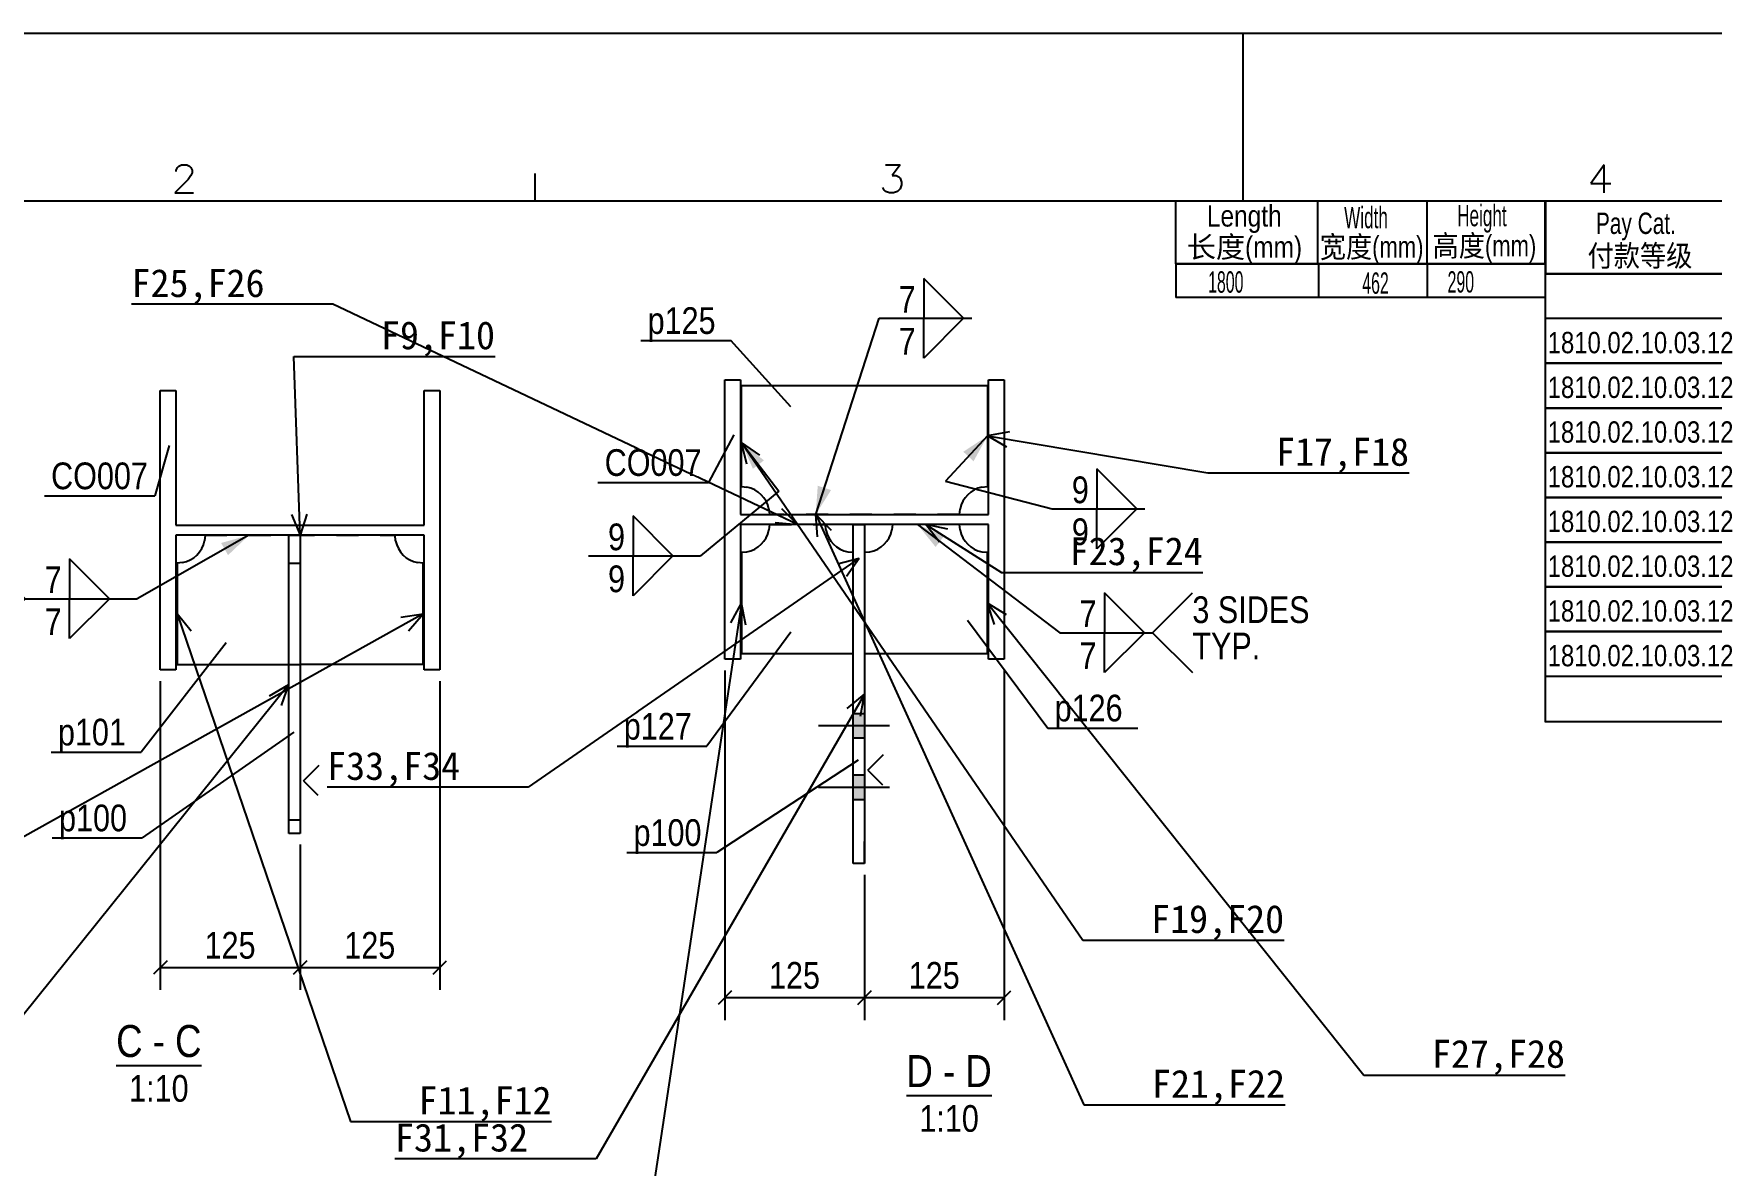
# Model space of a CAD drawing. Header units: millimetres. Extents: x -196 to 224, y -57 to 240.
# Drawn here: x -88.9 to 61.3, y 139.1 to 240.4 of the extents above; entities that cross this region are included whole.
import ezdxf

# ---------------------------------------------------------------- set-up
doc = ezdxf.new("R2010")
doc.units = ezdxf.units.MM
doc.linetypes.add('DXK_LINE_DOT2', pattern=[3.9198, 1.9599, -1.9599])
doc.layers.add('WELD_LABELS', color=5, linetype='Continuous')
doc.styles.add('Arial', font='ARIAL.TTF', dxfattribs={"height": 0.2})
doc.styles.add('Arial Narrow', font='ARIALN.TTF', dxfattribs={"height": 0.2})

# ---------------------------------------------------------------- blocks, each defined once
blk = doc.blocks.new('Unknown-234525283-28868')
at = {"color": 7, "linetype": 'Continuous'}
for p, q in [((209.31, 225.41), (46.42, 225.41)), ((46.42, 218.92), (46.42, 225.41)), ((63.71, 218.92), (63.71, 225.41)), ((71.78, 218.92), (71.78, 225.41)), ((79.21, 218.92), (79.21, 225.41)), ((97.16, 218.92), (97.16, 225.41)), ((110.87, 218.92), (110.87, 225.41)), ((134.79, 218.92), (134.79, 225.41)), ((147.6, 218.92), (147.6, 225.41)), ((162.65, 218.92), (162.65, 225.41)), ((174.62, 218.92), (174.62, 225.41)), ((186.64, 218.92), (186.64, 225.41)), ((197.3, 218.92), (197.3, 225.41)), ((209.31, 225.41), (209.31, 218.92)), ((209.29, 218.92), (46.35, 218.92)), ((46.35, 218.92), (209.31, 218.92)), ((46.35, 218.92), (46.35, 214.92)), ((63.68, 218.92), (63.68, 214.92)), ((71.68, 218.92), (71.68, 214.92)), ((79.25, 218.92), (79.25, 214.92)), ((97.17, 218.92), (97.17, 214.92)), ((110.9, 218.92), (110.9, 214.92)), ((134.84, 218.92), (134.84, 214.92)), ((147.6, 218.92), (147.6, 214.92)), ((162.64, 218.92), (162.64, 214.92)), ((174.64, 218.92), (174.64, 214.92)), ((186.64, 218.92), (186.64, 214.92)), ((197.31, 218.92), (197.31, 214.92)), ((209.31, 218.92), (209.31, 214.92)), ((209.29, 214.92), (46.35, 214.92)), ((209.3, 214.92), (46.35, 214.92)), ((46.35, 214.92), (46.35, 210.92)), ((63.68, 214.92), (63.68, 210.92)), ((63.68, 214.92), (63.68, 210.92)), ((71.68, 214.92), (71.68, 210.92)), ((79.25, 214.92), (79.25, 210.92)), ((97.17, 214.92), (97.17, 210.92)), ((110.9, 214.92), (110.9, 210.92)), ((134.84, 214.92), (134.84, 210.92)), ((147.6, 214.92), (147.6, 210.92)), ((162.64, 214.92), (162.64, 210.92)), ((174.64, 214.92), (174.64, 210.92)), ((186.64, 214.92), (186.64, 210.92)), ((197.31, 214.92), (197.31, 210.92)), ((209.31, 214.92), (209.31, 210.92)), ((46.35, 210.92), (209.31, 210.93)), ((209.3, 210.92), (46.35, 210.92)), ((46.35, 210.92), (46.35, 206.92)), ((63.68, 210.92), (63.68, 206.92)), ((63.68, 210.92), (63.68, 206.92)), ((71.68, 210.92), (71.68, 206.92)), ((79.25, 210.92), (79.25, 206.92)), ((97.17, 210.92), (97.17, 206.92)), ((110.9, 210.92), (110.9, 206.92)), ((134.84, 210.92), (134.84, 206.92)), ((147.6, 210.92), (147.6, 206.92)), ((162.64, 210.92), (162.64, 206.92)), ((174.64, 210.92), (174.64, 206.92)), ((186.64, 210.92), (186.64, 206.92)), ((197.31, 210.92), (197.31, 206.92)), ((209.31, 210.92), (209.31, 206.92)), ((46.35, 206.92), (209.31, 206.93)), ((209.3, 206.92), (46.35, 206.92)), ((46.35, 206.92), (46.35, 202.92)), ((63.68, 206.92), (63.68, 202.92)), ((63.68, 206.92), (63.68, 202.92)), ((71.68, 206.92), (71.68, 202.92)), ((79.25, 206.92), (79.25, 202.92)), ((97.17, 206.92), (97.17, 202.92)), ((110.9, 206.92), (110.9, 202.92)), ((134.84, 206.92), (134.84, 202.92)), ((147.6, 206.92), (147.6, 202.92)), ((162.64, 206.92), (162.64, 202.92)), ((174.64, 206.92), (174.64, 202.92)), ((186.64, 206.92), (186.64, 202.92)), ((197.31, 206.92), (197.31, 202.92)), ((209.31, 206.92), (209.31, 202.92)), ((46.35, 202.92), (209.31, 202.93)), ((209.3, 202.92), (46.35, 202.92)), ((46.35, 202.92), (46.35, 198.92)), ((63.68, 202.92), (63.68, 198.92)), ((63.68, 202.92), (63.68, 198.92)), ((71.68, 202.92), (71.68, 198.92)), ((79.25, 202.92), (79.25, 198.92)), ((97.17, 202.92), (97.17, 198.92)), ((110.9, 202.92), (110.9, 198.92)), ((134.84, 202.92), (134.84, 198.92)), ((147.6, 202.92), (147.6, 198.92)), ((162.64, 202.92), (162.64, 198.92)), ((174.64, 202.92), (174.64, 198.92)), ((186.64, 202.92), (186.64, 198.92)), ((197.31, 202.92), (197.31, 198.92)), ((209.31, 202.92), (209.31, 198.92)), ((46.35, 198.92), (209.31, 198.93)), ((209.3, 198.92), (46.35, 198.92)), ((46.35, 198.92), (46.35, 194.92)), ((63.68, 198.92), (63.68, 194.92)), ((63.68, 198.92), (63.68, 194.92)), ((71.68, 198.92), (71.68, 194.92)), ((79.25, 198.92), (79.25, 194.92)), ((97.17, 198.92), (97.17, 194.92)), ((110.9, 198.92), (110.9, 194.92)), ((134.84, 198.92), (134.84, 194.92)), ((147.6, 198.92), (147.6, 194.92)), ((162.64, 198.92), (162.64, 194.92)), ((174.64, 198.92), (174.64, 194.92)), ((186.64, 198.92), (186.64, 194.92)), ((197.31, 198.92), (197.31, 194.92)), ((209.31, 198.92), (209.31, 194.92)), ((46.35, 194.92), (209.31, 194.93)), ((209.3, 194.92), (46.35, 194.92)), ((46.35, 194.92), (46.35, 190.92)), ((63.68, 194.92), (63.68, 190.92)), ((63.68, 194.92), (63.68, 190.92)), ((71.68, 194.92), (71.68, 190.92)), ((79.25, 194.92), (79.25, 190.92)), ((97.17, 194.92), (97.17, 190.92)), ((110.9, 194.92), (110.9, 190.92)), ((134.84, 194.92), (134.84, 190.92)), ((147.6, 194.92), (147.6, 190.92)), ((162.64, 194.92), (162.64, 190.92)), ((174.64, 194.92), (174.64, 190.92)), ((186.64, 194.92), (186.64, 190.92)), ((197.31, 194.92), (197.31, 190.92)), ((209.31, 194.92), (209.31, 190.92)), ((46.35, 190.92), (209.31, 190.93)), ((209.3, 190.92), (46.35, 190.92)), ((46.35, 190.92), (46.35, 186.92)), ((63.68, 190.92), (63.68, 186.92)), ((63.68, 190.92), (63.68, 186.92)), ((71.68, 190.92), (71.68, 186.92)), ((79.25, 190.92), (79.25, 186.92)), ((97.17, 190.92), (97.17, 186.92)), ((110.9, 190.92), (110.9, 186.92)), ((134.84, 190.92), (134.84, 186.92)), ((147.6, 190.92), (147.6, 186.92)), ((162.64, 190.92), (162.64, 186.92)), ((174.64, 190.92), (174.64, 186.92)), ((186.64, 190.92), (186.64, 186.92)), ((197.31, 190.92), (197.31, 186.92)), ((209.31, 190.92), (209.31, 186.92)), ((46.35, 186.92), (209.31, 186.93)), ((209.3, 186.92), (46.35, 186.92)), ((46.35, 186.92), (46.35, 182.92)), ((63.68, 186.92), (63.68, 182.92)), ((63.68, 186.92), (63.68, 182.92)), ((71.68, 186.92), (71.68, 182.92)), ((79.25, 186.92), (79.25, 182.92)), ((97.17, 186.92), (97.17, 182.92)), ((110.9, 186.92), (110.9, 182.92)), ((134.84, 186.92), (134.84, 182.92)), ((147.6, 186.92), (147.6, 182.92)), ((162.64, 186.92), (162.64, 182.92)), ((174.64, 186.92), (174.64, 182.92)), ((186.64, 186.92), (186.64, 182.92)), ((197.31, 186.92), (197.31, 182.92)), ((209.31, 186.92), (209.31, 182.92)), ((46.35, 182.92), (209.31, 182.93)), ((46.35, 182.92), (46.35, 178.84)), ((209.24, 182.92), (46.35, 182.92)), ((63.67, 182.92), (63.67, 178.84)), ((71.67, 182.92), (71.67, 178.84)), ((79.27, 182.92), (79.27, 178.84)), ((97.22, 182.92), (97.22, 178.84)), ((110.89, 182.92), (110.89, 178.84)), ((147.55, 182.92), (147.55, 178.85)), ((162.63, 182.92), (162.63, 178.84)), ((174.45, 182.92), (174.45, 178.92)), ((186.63, 182.92), (186.63, 178.84)), ((197.3, 182.92), (197.3, 178.84)), ((209.31, 182.92), (209.31, 178.84)), ((209.24, 178.84), (46.34, 178.84))]:
    blk.add_line(p, q, dxfattribs=at)
at = {"color": 3, "style": 'Arial'}
for s, height, width, p in [('Pay Cat.', 1.91, 0.7, (50.9, 222.49)), ('Line', 1.91, 0.7, (65.4, 222.81)), ('Qty.', 1.91, 0.7, (73.06, 222.55)), ('Mark', 1.91, 0.7, (81.03, 222.67)), ('Sub Mark', 1.91, 0.7, (98.63, 222.87)), ('Description', 1.9102, 0.7, (113.43, 222.77)), ('ABM', 1.91, 0.7, (178.69, 222.55)), ('Weight', 1.91, 0.7, (187.76, 222.55)), ('REMARK', 1.91, 0.7, (198.69, 222.55)), ('行号', 1.91, 0.9, (65.06, 219.89)), ('数量', 1.91, 0.9, (73.06, 219.89)), ('构件号', 1.91, 0.9, (80.71, 219.83)), ('次构件号', 1.91, 0.9, (98.35, 220.03)), ('截面尺寸', 1.91, 0.9, (113.13, 219.69)), ('材料订单号', 1.91, 0.9, (174.69, 219.89)), ('重量(kg)', 1.91, 0.9, (187.76, 219.89)), ('备 注', 1.91, 0.9, (200.02, 219.89))]:
    blk.add_text(s, height=height, dxfattribs=dict(at, width=width)).set_placement(p)
at = {"color": 3, "linetype": 'Continuous'}
for s, height, style, width, p in [('Material', 1.91, 'Arial', 0.7, (136.88, 222.54)), ('Finish', 1.91, 'Arial', 0.7, (164.83, 222.54)), ('付款等级', 1.91, 'Arial', 0.9, (50.15, 219.59)), ('材质', 1.91, 'Arial', 0.9, (137.96, 219.41)), ('油漆', 1.91, 'Arial', 0.7, (165.36, 219.8)), ('Column', 1.91, 'Arial', 0.8, (113.02, 216.01)), ('1', 1.91, 'Arial', 0.8, (66.02, 215.59)), ('1', 1.91, 'Arial', 0.8, (73.02, 215.59)), ('1810.02.10.03.12', 1.9102, 'Arial', 0.8, (46.59, 211.82)), ('2', 1.91, 'Arial', 0.8, (66.12, 211.6)), ('1', 1.91, 'Arial', 0.8, (73.02, 211.59)), ('CO007', 2.022, 'Arial', 0.88, (98.82, 211.68)), ('HW250x250x9x14', 1.9089, 'Arial Narrow', 0.8, (112.83, 211.66)), ('Q355B', 1.91, 'Arial', 0.6, (136.33, 211.78)), ('1784', 1.91, 'Arial', 0.8, (149.89, 211.79)), ('G', 1.91, 'Arial', 0.8, (165.73, 211.84)), ('128.13', 1.91, 'Arial', 0.7, (187.29, 211.8)), ('1810.02.10.03.12', 1.9102, 'Arial', 0.8, (46.59, 207.82)), ('3', 1.91, 'Arial', 0.8, (66.12, 207.6)), ('1', 1.91, 'Arial', 0.8, (73.02, 207.59)), ('p47', 2.022, 'Arial', 0.88, (98.82, 207.68)), ('PL16x290', 1.909, 'Arial Narrow', 0.8, (112.83, 207.66)), ('Q355B', 1.91, 'Arial', 0.6, (136.33, 207.78)), ('290', 1.91, 'Arial', 0.8, (149.89, 207.79)), ('G', 1.91, 'Arial', 0.8, (165.73, 207.84)), ('10.56', 1.91, 'Arial', 0.7, (187.29, 207.8)), ('1810.02.10.03.12', 1.9102, 'Arial', 0.8, (46.59, 203.82)), ('G', 1.91, 'Arial', 0.8, (165.73, 203.84)), ('4', 1.91, 'Arial', 0.8, (66.12, 203.6)), ('1', 1.91, 'Arial', 0.8, (73.02, 203.59)), ('p100', 2.022, 'Arial', 0.88, (98.82, 203.68)), ('PL10x312.7', 1.909, 'Arial Narrow', 0.8, (112.83, 203.66)), ('Q355B', 1.91, 'Arial', 0.6, (136.33, 203.78)), ('318', 1.91, 'Arial', 0.8, (149.89, 203.79)), ('6.07', 1.91, 'Arial', 0.7, (187.29, 203.8)), ('1810.02.10.03.12', 1.9102, 'Arial', 0.8, (46.59, 199.82)), ('5', 1.91, 'Arial', 0.8, (66.12, 199.6)), ('1', 1.91, 'Arial', 0.8, (73.02, 199.59)), ('p101', 2.022, 'Arial', 0.88, (98.82, 199.68)), ('PL10x115.5', 1.909, 'Arial Narrow', 0.8, (112.83, 199.66)), ('Q355B', 1.91, 'Arial', 0.6, (136.33, 199.78)), ('220', 1.91, 'Arial', 0.8, (149.89, 199.79)), ('G', 1.91, 'Arial', 0.8, (165.73, 199.84)), ('1.92', 1.91, 'Arial', 0.7, (187.29, 199.8)), ('1810.02.10.03.12', 1.9102, 'Arial', 0.8, (46.59, 195.82)), ('6', 1.91, 'Arial', 0.8, (66.12, 195.6)), ('2', 1.91, 'Arial', 0.8, (73.02, 195.59)), ('p124', 2.022, 'Arial', 0.88, (98.82, 195.68)), ('PL12x115.5', 1.909, 'Arial Narrow', 0.8, (112.83, 195.66)), ('Q355B', 1.91, 'Arial', 0.6, (136.33, 195.78)), ('220', 1.91, 'Arial', 0.8, (149.89, 195.79)), ('G', 1.91, 'Arial', 0.8, (165.73, 195.84)), ('4.33', 1.91, 'Arial', 0.7, (187.29, 195.8)), ('1810.02.10.03.12', 1.9102, 'Arial', 0.8, (46.59, 191.82)), ('G', 1.91, 'Arial', 0.8, (165.73, 191.84)), ('2.30', 1.91, 'Arial', 0.7, (187.29, 191.8)), ('7', 1.91, 'Arial', 0.8, (66.12, 191.6)), ('1', 1.91, 'Arial', 0.8, (73.02, 191.59)), ('p125', 2.022, 'Arial', 0.88, (98.82, 191.68)), ('PL12x115.5', 1.909, 'Arial Narrow', 0.8, (112.83, 191.66)), ('Q355B', 1.91, 'Arial', 0.6, (136.33, 191.78)), ('220', 1.91, 'Arial', 0.8, (149.89, 191.79)), ('1810.02.10.03.12', 1.9102, 'Arial', 0.8, (46.59, 187.82)), ('8', 1.91, 'Arial', 0.8, (66.12, 187.6)), ('1', 1.91, 'Arial', 0.8, (73.02, 187.59)), ('p126', 2.022, 'Arial', 0.88, (98.82, 187.68)), ('PL12x110', 1.909, 'Arial Narrow', 0.8, (112.83, 187.66)), ('Q355B', 1.91, 'Arial', 0.6, (136.33, 187.78)), ('116', 1.91, 'Arial', 0.8, (149.89, 187.79)), ('G', 1.91, 'Arial', 0.8, (165.73, 187.84)), ('1.10', 1.91, 'Arial', 0.7, (187.29, 187.8)), ('1810.02.10.03.12', 1.9102, 'Arial', 0.8, (46.59, 183.82)), ('9', 1.91, 'Arial', 0.8, (66.12, 183.6)), ('1', 1.91, 'Arial', 0.8, (73.02, 183.59)), ('p127', 2.022, 'Arial', 0.88, (98.82, 183.68)), ('PL12x100', 1.909, 'Arial Narrow', 0.8, (112.83, 183.66)), ('Q355B', 1.91, 'Arial', 0.6, (136.33, 183.78)), ('116', 1.91, 'Arial', 0.8, (149.89, 183.79)), ('G', 1.91, 'Arial', 0.8, (165.73, 183.84)), ('1.00', 1.91, 'Arial', 0.7, (187.29, 183.8)), ('TOTAL', 2.022, 'Arial', 0.7, (177.12, 179.77)), ('155.41', 1.91, 'Arial', 0.7, (187.2, 179.88))]:
    blk.add_text(s, height=height, dxfattribs=dict(at, style=style, width=width)).set_placement(p)
at = {"color": 3, "style": 'Arial'}
for s, p in [('Length', (149.89, 222.54)), ('长度(mm)', (149.89, 219.87))]:
    blk.add_text(s, height=1.91, dxfattribs=at).set_placement(p)
at = {"color": 3, "linetype": 'Continuous', "style": 'Arial'}
blk.add_text('CO007', height=1.91, dxfattribs=at).set_placement((80.5, 215.59))
blk = doc.blocks.new('Unknown-234525283-28871')
at = {"color": 7, "linetype": 'Continuous'}
for p, q in [((13.32, 219.83), (13.32, 225.41)), ((46.35, 225.41), (13.32, 225.41)), ((26.04, 219.83), (26.04, 225.41)), ((35.81, 219.82), (35.81, 225.4)), ((46.35, 219.83), (46.35, 225.41)), ((46.35, 219.83), (13.32, 219.83)), ((13.32, 219.81), (46.35, 219.81)), ((13.32, 219.81), (13.32, 216.81)), ((26.08, 219.81), (26.08, 216.81)), ((35.81, 219.81), (35.81, 216.81)), ((46.35, 219.81), (46.35, 216.81)), ((46.35, 216.81), (13.32, 216.81))]:
    blk.add_line(p, q, dxfattribs=at)
at = {"color": 3, "style": 'Arial Narrow'}
for s, p in [('Length', (16.1, 223.15)), ('长度(mm)', (14.31, 220.37))]:
    blk.add_text(s, height=1.909, dxfattribs=at).set_placement(p)
at = {"color": 3, "linetype": 'Continuous', "style": 'Arial Narrow'}
for s, width, p in [('Width', 0.7, (28.38, 223)), ('Height', 0.7, (38.49, 223.18)), ('宽度(mm)', 0.9, (26.2, 220.38)), ('高度(mm)', 0.9, (36.29, 220.48)), ('1800', 0.65, (16.21, 217.24)), ('462', 0.65, (30, 217.14)), ('290', 0.65, (37.63, 217.25))]:
    blk.add_text(s, height=1.909, dxfattribs=dict(at, width=width)).set_placement(p)
blk = doc.blocks.new('Unknown-234525283-28878')
at = {"color": 7, "linetype": 'Continuous'}
for p, q in [((224.31, 240.41), (-195.69, 240.41)), ((19.31, 240.41), (19.31, 225.41)), ((-76.1, 228.19), (-75.98, 228.43)), ((-75.98, 228.43), (-75.86, 228.54)), ((-75.86, 228.54), (-75.62, 228.66)), ((-75.62, 228.66), (-75.15, 228.66)), ((-75.15, 228.66), (-74.91, 228.54)), ((-74.91, 228.54), (-74.79, 228.43)), ((-74.79, 228.43), (-74.67, 228.19)), ((-12.66, 228.66), (-11.35, 228.66)), ((-11.35, 228.66), (-12.06, 227.71)), ((51.63, 228.66), (50.44, 227)), ((51.63, 226.16), (51.63, 228.66)), ((-75.03, 227.35), (-76.22, 226.16)), ((-76.1, 228.07), (-76.1, 228.19)), ((-74.79, 227.71), (-75.03, 227.35)), ((-74.67, 227.95), (-74.79, 227.71)), ((-74.67, 228.19), (-74.67, 227.95)), ((-44.03, 227.91), (-44.03, 225.41)), ((-12.06, 227.71), (-11.7, 227.71)), ((-11.7, 227.71), (-11.47, 227.59)), ((-11.47, 227.59), (-11.35, 227.47)), ((-11.35, 227.47), (-11.23, 227.12)), ((-11.23, 226.88), (-11.35, 226.52)), ((-11.23, 227.12), (-11.23, 226.88)), ((50.44, 227), (52.23, 227)), ((209.31, 225.41), (-170.69, 225.41)), ((-76.22, 226.16), (-74.55, 226.16)), ((-12.78, 226.4), (-12.9, 226.64)), ((-12.66, 226.28), (-12.78, 226.4)), ((-12.3, 226.16), (-12.66, 226.28)), ((-11.94, 226.16), (-12.3, 226.16)), ((-11.59, 226.28), (-11.94, 226.16)), ((-11.35, 226.52), (-11.59, 226.28))]:
    blk.add_line(p, q, dxfattribs=at)
blk = doc.blocks.new('Unknown-234525283-14 - 2424')
at = {"color": 6, "linetype": 'Continuous'}
blk.add_line((-81.47, 148.12), (-73.83, 148.12), dxfattribs=at)
at = {"color": 0, "linetype": 'Continuous'}
for points in [[(-79.09, 148.87), (-79.09, 151.87), (-81.47, 151.87), (-81.47, 148.87)], [(-77.1, 148.87), (-77.1, 151.87), (-78.19, 151.87), (-78.19, 148.87)], [(-73.83, 148.87), (-73.83, 151.87), (-76.2, 151.87), (-76.2, 148.87)], [(-74.98, 144.87), (-74.98, 147.37), (-80.31, 147.37), (-80.31, 144.87)]]:
    blk.add_wipeout(points, dxfattribs=at)
at = {"color": 6, "linetype": 'Continuous', "style": 'Arial Narrow'}
for s, height, p in [('C', 2.86, (-81.47, 148.87)), ('C', 2.86, (-76.2, 148.87)), ('-', 2.86, (-78.19, 148.87)), ('1:10', 2.386, (-80.31, 144.87))]:
    blk.add_text(s, height=height, dxfattribs=at).set_placement(p)
blk = doc.blocks.new('Unknown-234525283-15 - 2475')
at = {"color": 6, "linetype": 'Continuous'}
blk.add_line((-10.78, 145.43), (-3.14, 145.43), dxfattribs=at)
at = {"color": 0, "linetype": 'Continuous'}
for points in [[(-8.4, 146.18), (-8.4, 149.18), (-10.78, 149.18), (-10.78, 146.18)], [(-6.41, 146.18), (-6.41, 149.18), (-7.5, 149.18), (-7.5, 146.18)], [(-3.14, 146.18), (-3.14, 149.18), (-5.51, 149.18), (-5.51, 146.18)], [(-4.29, 142.18), (-4.29, 144.68), (-9.62, 144.68), (-9.62, 142.18)]]:
    blk.add_wipeout(points, dxfattribs=at)
at = {"color": 6, "linetype": 'Continuous', "style": 'Arial Narrow'}
for s, height, p in [('D', 2.86, (-10.78, 146.18)), ('D', 2.86, (-5.51, 146.18)), ('-', 2.86, (-7.5, 146.18)), ('1:10', 2.386, (-9.62, 142.18))]:
    blk.add_text(s, height=height, dxfattribs=at).set_placement(p)
blk = doc.blocks.new('Part-234525283-2434 - 2424')
at = {"color": 2, "linetype": 'Continuous'}
for p, q in [((-77.52, 183.49), (-77.52, 208.49)), ((-77.52, 208.49), (-76.12, 208.49)), ((-76.12, 208.49), (-76.12, 196.44)), ((-53.92, 208.49), (-52.52, 208.49)), ((-53.92, 196.44), (-53.92, 208.49)), ((-52.52, 208.49), (-52.52, 183.49)), ((-76.12, 196.44), (-53.92, 196.44)), ((-53.92, 195.54), (-76.12, 195.54)), ((-76.12, 195.54), (-76.12, 183.49)), ((-53.92, 183.49), (-53.92, 195.54)), ((-76.12, 183.49), (-77.52, 183.49)), ((-52.52, 183.49), (-53.92, 183.49))]:
    blk.add_line(p, q, dxfattribs=at)
blk = doc.blocks.new('Part-234525283-2426 - 2424')
at = {"color": 7, "linetype": 'DXK_LINE_DOT2'}
for p, q in [((-66.02, 168.87), (-66.02, 195.54)), ((-66.02, 195.54), (-65.02, 195.54)), ((-65.02, 195.54), (-65.02, 168.87)), ((-66.02, 193.04), (-65.02, 193.04)), ((-65.02, 170.05), (-66.02, 170.05))]:
    blk.add_line(p, q, dxfattribs=at)
at = {"color": 2, "linetype": 'Continuous'}
for p, q in [((-66.02, 168.87), (-66.02, 195.54)), ((-66.02, 195.54), (-65.02, 195.54)), ((-65.02, 195.54), (-65.02, 168.87)), ((-64.72, 173.58), (-63.32, 174.98)), ((-64.72, 173.58), (-63.42, 172.28)), ((-65.02, 168.87), (-66.02, 168.87))]:
    blk.add_line(p, q, dxfattribs=at)
blk = doc.blocks.new('Part-234525283-2427 - 2424')
at = {"color": 2, "linetype": 'Continuous'}
for p, q in [((-73.52, 195.54), (-73.57, 195.05)), ((-56.48, 195.05), (-56.52, 195.54)), ((-75.54, 193.09), (-76.02, 193.04)), ((-76.02, 193.04), (-76.02, 183.99)), ((-54.02, 193.04), (-54.51, 193.09)), ((-54.02, 183.99), (-54.02, 193.04)), ((-76.02, 183.99), (-66.02, 183.99)), ((-54.02, 183.99), (-65.02, 183.99))]:
    blk.add_line(p, q, dxfattribs=at)
at = {"color": 7, "linetype": 'DXK_LINE_DOT2'}
for p, q in [((-73.52, 195.54), (-56.52, 195.54)), ((-66.02, 183.99), (-65.02, 183.99))]:
    blk.add_line(p, q, dxfattribs=at)
at = {"color": 2, "linetype": 'Continuous'}
for centre, start, end in [((-76.02, 195.54), 281.25, 348.75), ((-54.02, 195.54), 191.25, 258.75)]:
    blk.add_arc(centre, 2.5, start, end, dxfattribs=at)
blk = doc.blocks.new('Part-234525283-2485 - 2475')
at = {"color": 2, "linetype": 'Continuous'}
for p, q in [((-27.03, 184.45), (-27.03, 209.45)), ((-27.03, 209.45), (-25.63, 209.45)), ((-25.63, 209.45), (-25.63, 197.4)), ((-3.43, 209.45), (-2.03, 209.45)), ((-3.43, 197.4), (-3.43, 209.45)), ((-2.03, 209.45), (-2.03, 184.45)), ((-25.63, 197.4), (-3.43, 197.4)), ((-3.43, 196.5), (-25.63, 196.5)), ((-25.63, 196.5), (-25.63, 184.45)), ((-3.43, 184.45), (-3.43, 196.5)), ((-25.63, 184.45), (-27.03, 184.45)), ((-2.03, 184.45), (-3.43, 184.45))]:
    blk.add_line(p, q, dxfattribs=at)
blk = doc.blocks.new('Part-234525283-2477 - 2475')
at = {"color": 2, "linetype": 'Continuous'}
for p, q in [((-15.53, 196.5), (-14.53, 196.5)), ((-15.53, 166.18), (-15.53, 196.5)), ((-14.53, 196.5), (-14.53, 166.18)), ((-14.23, 174.53), (-12.83, 175.93)), ((-14.23, 174.53), (-12.93, 173.23)), ((-14.53, 166.18), (-15.53, 166.18))]:
    blk.add_line(p, q, dxfattribs=at)
at = {"color": 7, "linetype": 'DXK_LINE_DOT2'}
for p, q in [((-15.53, 166.18), (-15.53, 169.03)), ((-14.53, 166.18), (-14.53, 169.03))]:
    blk.add_line(p, q, dxfattribs=at)
blk = doc.blocks.new('Part-234525283-2481 - 2475')
at = {"color": 2, "linetype": 'Continuous'}
for p, q in [((-25.53, 199.9), (-25.53, 208.95)), ((-25.53, 208.95), (-3.53, 208.95)), ((-3.53, 208.95), (-3.53, 199.9)), ((-25.53, 199.9), (-25.05, 199.85)), ((-4.02, 199.85), (-3.53, 199.9)), ((-23.08, 197.88), (-23.03, 197.4)), ((-6.03, 197.4), (-5.98, 197.88))]:
    blk.add_line(p, q, dxfattribs=at)
at = {"color": 7, "linetype": 'DXK_LINE_DOT2'}
blk.add_line((-6.03, 197.4), (-23.03, 197.4), dxfattribs=at)
at = {"color": 2, "linetype": 'Continuous'}
for centre, start, end in [((-25.53, 197.4), 11.25, 78.75), ((-3.53, 197.4), 101.25, 168.75)]:
    blk.add_arc(centre, 2.5, start, end, dxfattribs=at)
blk = doc.blocks.new('Part-234525283-2483 - 2475')
at = {"color": 2, "linetype": 'Continuous'}
for p, q in [((-12.03, 196.5), (-12.08, 196.01)), ((-5.98, 196.01), (-6.03, 196.5)), ((-14.05, 194.04), (-14.53, 194)), ((-3.53, 194), (-4.02, 194.04)), ((-3.53, 184.95), (-3.53, 194)), ((-14.53, 184.95), (-3.53, 184.95))]:
    blk.add_line(p, q, dxfattribs=at)
at = {"color": 7, "linetype": 'DXK_LINE_DOT2'}
for p, q in [((-6.03, 196.5), (-12.03, 196.5)), ((-14.53, 194), (-14.53, 184.95))]:
    blk.add_line(p, q, dxfattribs=at)
at = {"color": 2, "linetype": 'Continuous'}
for centre, start, end in [((-14.53, 196.5), 281.2504, 348.7525), ((-3.53, 196.5), 191.2525, 258.7504)]:
    blk.add_arc(centre, 2.5, start, end, dxfattribs=at)
blk = doc.blocks.new('Part-234525283-2484 - 2475')
at = {"color": 2, "linetype": 'Continuous'}
for p, q in [((-23.03, 196.5), (-23.08, 196.01)), ((-17.99, 196.01), (-18.03, 196.5)), ((-25.04, 194.04), (-25.53, 194)), ((-25.53, 194), (-25.53, 184.95)), ((-15.53, 194), (-16.02, 194.04)), ((-25.53, 184.95), (-15.53, 184.95))]:
    blk.add_line(p, q, dxfattribs=at)
at = {"color": 7, "linetype": 'DXK_LINE_DOT2'}
for p, q in [((-23.03, 196.5), (-18.03, 196.5)), ((-15.53, 184.95), (-15.53, 194))]:
    blk.add_line(p, q, dxfattribs=at)
at = {"color": 2, "linetype": 'Continuous'}
for centre, start, end in [((-25.53, 196.5), 281.2504, 348.7528), ((-15.53, 196.5), 191.2528, 258.7504)]:
    blk.add_arc(centre, 2.5, start, end, dxfattribs=at)
blk = doc.blocks.new('Bolt-234525283-2487 - 2475')
at = {"linetype": 'Continuous'}
for points in [[(-15.53, 179.58), (-15.53, 177.38), (-14.53, 177.38), (-14.53, 179.58)], [(-15.53, 174.08), (-15.53, 171.88), (-14.53, 171.88), (-14.53, 174.08)]]:
    blk.add_hatch(color=3, dxfattribs=at).paths.add_polyline_path(points)
at = {"color": 3, "linetype": 'Continuous'}
for p, q in [((-14.53, 179.58), (-15.53, 179.58)), ((-12.29, 178.48), (-18.63, 178.48)), ((-14.53, 177.38), (-15.53, 177.38)), ((-12.29, 172.98), (-18.63, 172.98)), ((-14.53, 174.08), (-15.53, 174.08)), ((-14.53, 171.88), (-15.53, 171.88))]:
    blk.add_line(p, q, dxfattribs=at)
blk = doc.blocks.new('StraightDimension-234525283-3937 - 2424')
at = {"color": 7, "linetype": 'Continuous'}
for p, q in [((-52.52, 182.49), (-52.52, 154.87)), ((-65.02, 167.87), (-65.02, 154.87)), ((-64.42, 157.47), (-65.62, 156.27)), ((-65.02, 156.87), (-52.52, 156.87)), ((-53.12, 156.27), (-51.92, 157.47))]:
    blk.add_line(p, q, dxfattribs=at)
at = {"color": 0}
blk.add_wipeout([(-55.99, 157.17), (-55.99, 160.67), (-61.56, 160.67), (-61.56, 157.17)], dxfattribs=at)
at = {"color": 4, "style": 'Arial Narrow'}
blk.add_text('125', height=2.386, dxfattribs=at).set_placement((-61.06, 157.67))
blk = doc.blocks.new('StraightDimension-234525283-3938 - 2424')
at = {"color": 7, "linetype": 'Continuous'}
for p, q in [((-77.52, 182.49), (-77.52, 154.87)), ((-65.02, 167.87), (-65.02, 154.87)), ((-76.92, 157.47), (-78.12, 156.27)), ((-77.52, 156.87), (-65.02, 156.87)), ((-65.62, 156.27), (-64.42, 157.47))]:
    blk.add_line(p, q, dxfattribs=at)
at = {"color": 0}
blk.add_wipeout([(-68.49, 157.17), (-68.49, 160.67), (-74.06, 160.67), (-74.06, 157.17)], dxfattribs=at)
at = {"color": 4, "style": 'Arial Narrow'}
blk.add_text('125', height=2.386, dxfattribs=at).set_placement((-73.56, 157.67))
blk = doc.blocks.new('StraightDimension-234525283-3980 - 2475')
at = {"color": 7, "linetype": 'Continuous'}
for p, q in [((-2.03, 183.45), (-2.03, 152.18)), ((-14.53, 165.18), (-14.53, 152.18)), ((-13.93, 154.78), (-15.13, 153.58)), ((-2.63, 153.58), (-1.43, 154.78)), ((-14.53, 154.18), (-2.03, 154.18))]:
    blk.add_line(p, q, dxfattribs=at)
at = {"color": 0}
blk.add_wipeout([(-5.5, 154.48), (-5.5, 157.98), (-11.07, 157.98), (-11.07, 154.48)], dxfattribs=at)
at = {"color": 4, "style": 'Arial Narrow'}
blk.add_text('125', height=2.386, dxfattribs=at).set_placement((-10.57, 154.98))
blk = doc.blocks.new('StraightDimension-234525283-3981 - 2475')
at = {"color": 7, "linetype": 'Continuous'}
for p, q in [((-27.03, 183.45), (-27.03, 152.18)), ((-14.53, 165.18), (-14.53, 152.18)), ((-26.43, 154.78), (-27.63, 153.58)), ((-15.13, 153.58), (-13.93, 154.78)), ((-27.03, 154.18), (-14.53, 154.18))]:
    blk.add_line(p, q, dxfattribs=at)
at = {"color": 0}
blk.add_wipeout([(-18, 154.48), (-18, 157.98), (-23.57, 157.98), (-23.57, 154.48)], dxfattribs=at)
at = {"color": 4, "style": 'Arial Narrow'}
blk.add_text('125', height=2.386, dxfattribs=at).set_placement((-23.07, 154.98))
blk = doc.blocks.new('Mark-234525283-2450 - 2424')
at = {"color": 0}
blk.add_wipeout([(-78.61, 199.66), (-78.61, 202.16), (-87.29, 202.16), (-87.29, 199.66)], dxfattribs=at)
blk.add_wipeout([(-78.61, 199.66), (-78.61, 202.16), (-87.29, 202.16), (-87.29, 199.66)], dxfattribs=at)
at = {"color": 7, "linetype": 'Continuous'}
for p in [(-76.72, 203.58), (-87.89, 199.06)]:
    blk.add_line(p, (-78.01, 199.06), dxfattribs=at)
at = {"color": 3, "style": 'Arial Narrow'}
blk.add_text('CO007', height=2.386, dxfattribs=at).set_placement((-87.29, 199.66))
blk = doc.blocks.new('Mark-234525283-2444 - 2424')
at = {"color": 7, "linetype": 'Continuous'}
blk.add_line((-65.57, 177.94), (-79.14, 168.46), dxfattribs=at)
at = {"color": 0}
blk.add_wipeout([(-80.49, 169.06), (-80.49, 171.56), (-86.58, 171.56), (-86.58, 169.06)], dxfattribs=at)
blk.add_wipeout([(-80.49, 169.06), (-80.49, 171.56), (-86.58, 171.56), (-86.58, 169.06)], dxfattribs=at)
at = {"color": 7, "linetype": 'Continuous'}
blk.add_line((-87.18, 168.46), (-79.14, 168.46), dxfattribs=at)
at = {"color": 3, "style": 'Arial Narrow'}
blk.add_text('p100', height=2.386, dxfattribs=at).set_placement((-86.58, 169.06))
blk = doc.blocks.new('Mark-234525283-2447 - 2424')
at = {"color": 7, "linetype": 'Continuous'}
blk.add_line((-71.62, 185.91), (-79.24, 176.14), dxfattribs=at)
at = {"color": 0}
blk.add_wipeout([(-80.59, 176.74), (-80.59, 179.24), (-86.68, 179.24), (-86.68, 176.74)], dxfattribs=at)
blk.add_wipeout([(-80.59, 176.74), (-80.59, 179.24), (-86.68, 179.24), (-86.68, 176.74)], dxfattribs=at)
at = {"color": 7, "linetype": 'Continuous'}
blk.add_line((-87.28, 176.14), (-79.24, 176.14), dxfattribs=at)
at = {"color": 3, "style": 'Arial Narrow'}
blk.add_text('p101', height=2.386, dxfattribs=at).set_placement((-86.68, 176.74))
blk = doc.blocks.new('WeldMark-234525283-4093 - 2424')
at = {"linetype": 'Continuous'}
blk.add_hatch(color=3, dxfattribs=at).paths.add_polyline_path([(-72.08, 194.85), (-69.59, 195.54), (-71.46, 193.76)])
at = {"color": 3, "linetype": 'Continuous'}
for p, q in [((-69.59, 195.54), (-79.59, 189.86)), ((-89.62, 189.86), (-93.19, 193.43)), ((-89.62, 189.86), (-93.19, 186.29))]:
    blk.add_line(p, q, dxfattribs=at)
at = {"color": 0}
blk.add_wipeout([(-86.14, 190.16), (-86.14, 193.06), (-88.07, 193.06), (-88.07, 190.16)], dxfattribs=at)
at = {"color": 3, "linetype": 'Continuous'}
for p, q in [((-82.06, 189.86), (-85.63, 193.43)), ((-85.63, 193.43), (-85.63, 189.86)), ((-85.63, 189.86), (-82.06, 189.86))]:
    blk.add_line(p, q, dxfattribs=at)
at = {"color": 3, "style": 'Arial Narrow'}
blk.add_text('7', height=2.39, dxfattribs=at).set_placement((-87.87, 190.36))
at = {"color": 0, "linetype": 'Continuous'}
blk.add_wipeout([(-92.87, 189.11), (-92.87, 191.61), (-103.37, 191.61), (-103.37, 189.11)], dxfattribs=at)
for points in [[(-92.87, 189.11), (-92.87, 191.61), (-103.37, 191.61), (-103.37, 189.11)], [(-86.14, 186.41), (-86.14, 189.31), (-88.07, 189.31), (-88.07, 186.41)]]:
    blk.add_wipeout(points, dxfattribs=at)
at = {"color": 3, "linetype": 'Continuous'}
for p, q in [((-89.62, 189.86), (-79.59, 189.86)), ((-85.63, 189.86), (-82.06, 189.86)), ((-82.06, 189.86), (-85.63, 186.29)), ((-85.63, 186.29), (-85.63, 189.86))]:
    blk.add_line(p, q, dxfattribs=at)
at = {"color": 3, "linetype": 'Continuous', "style": 'Arial Narrow'}
for s, height, p in [('3 SIDES', 2.386, (-103.37, 189.11)), ('7', 2.39, (-87.87, 186.61))]:
    blk.add_text(s, height=height, dxfattribs=at).set_placement(p)
blk = doc.blocks.new('Mark-234525283-2497 - 2475')
at = {"color": 7, "linetype": 'Continuous'}
blk.add_line((-15.08, 175.41), (-27.75, 167.15), dxfattribs=at)
at = {"color": 0}
blk.add_wipeout([(-29.1, 167.75), (-29.1, 170.25), (-35.19, 170.25), (-35.19, 167.75)], dxfattribs=at)
blk.add_wipeout([(-29.1, 167.75), (-29.1, 170.25), (-35.19, 170.25), (-35.19, 167.75)], dxfattribs=at)
at = {"color": 7, "linetype": 'Continuous'}
blk.add_line((-35.79, 167.15), (-27.75, 167.15), dxfattribs=at)
at = {"color": 3, "style": 'Arial Narrow'}
blk.add_text('p100', height=2.386, dxfattribs=at).set_placement((-35.19, 167.75))
blk = doc.blocks.new('Mark-234525283-2500 - 2475')
at = {"color": 7, "linetype": 'Continuous'}
blk.add_line((-21.13, 207.03), (-26.48, 212.95), dxfattribs=at)
at = {"color": 0}
blk.add_wipeout([(-27.83, 213.55), (-27.83, 216.05), (-33.93, 216.05), (-33.93, 213.55)], dxfattribs=at)
blk.add_wipeout([(-27.83, 213.55), (-27.83, 216.05), (-33.93, 216.05), (-33.93, 213.55)], dxfattribs=at)
at = {"color": 7, "linetype": 'Continuous'}
blk.add_line((-34.53, 212.95), (-26.48, 212.95), dxfattribs=at)
at = {"color": 3, "style": 'Arial Narrow'}
blk.add_text('p125', height=2.386, dxfattribs=at).set_placement((-33.93, 213.55))
blk = doc.blocks.new('Mark-234525283-2503 - 2475')
at = {"color": 0}
blk.add_wipeout([(8.57, 178.89), (8.57, 181.39), (2.48, 181.39), (2.48, 178.89)], dxfattribs=at)
blk.add_wipeout([(8.57, 178.89), (8.57, 181.39), (2.48, 181.39), (2.48, 178.89)], dxfattribs=at)
at = {"color": 7, "linetype": 'Continuous'}
for p, q in [((-5.3, 187.94), (1.88, 178.29)), ((1.88, 178.29), (9.92, 178.29))]:
    blk.add_line(p, q, dxfattribs=at)
at = {"color": 3, "style": 'Arial Narrow'}
blk.add_text('p126', height=2.386, dxfattribs=at).set_placement((2.48, 178.89))
blk = doc.blocks.new('Mark-234525283-2506 - 2475')
at = {"color": 7, "linetype": 'Continuous'}
blk.add_line((-21.13, 186.86), (-28.62, 176.66), dxfattribs=at)
at = {"color": 0}
blk.add_wipeout([(-29.97, 177.26), (-29.97, 179.76), (-36.06, 179.76), (-36.06, 177.26)], dxfattribs=at)
blk.add_wipeout([(-29.97, 177.26), (-29.97, 179.76), (-36.06, 179.76), (-36.06, 177.26)], dxfattribs=at)
at = {"color": 7, "linetype": 'Continuous'}
blk.add_line((-36.66, 176.66), (-28.62, 176.66), dxfattribs=at)
at = {"color": 3, "style": 'Arial Narrow'}
blk.add_text('p127', height=2.386, dxfattribs=at).set_placement((-36.06, 177.26))
blk = doc.blocks.new('Mark-234525283-2509 - 2475')
at = {"color": 0}
blk.add_wipeout([(-29.09, 200.85), (-29.09, 203.35), (-37.77, 203.35), (-37.77, 200.85)], dxfattribs=at)
blk.add_wipeout([(-29.09, 200.85), (-29.09, 203.35), (-37.77, 203.35), (-37.77, 200.85)], dxfattribs=at)
at = {"color": 7, "linetype": 'Continuous'}
for p in [(-26.23, 204.53), (-38.37, 200.25)]:
    blk.add_line(p, (-28.49, 200.25), dxfattribs=at)
at = {"color": 3, "style": 'Arial Narrow'}
blk.add_text('CO007', height=2.386, dxfattribs=at).set_placement((-37.77, 200.85))
blk = doc.blocks.new('WeldMark-234525283-4103 - 2475')
at = {"linetype": 'Continuous'}
blk.add_hatch(color=3, dxfattribs=at).paths.add_polyline_path([(-8.17, 194.49), (-9.78, 196.5), (-7.41, 195.48)])
at = {"color": 3, "linetype": 'Continuous'}
for p, q in [((-9.78, 196.5), (2.96, 186.82)), ((11.23, 186.82), (14.8, 190.39)), ((11.23, 186.82), (14.8, 183.25))]:
    blk.add_line(p, q, dxfattribs=at)
at = {"color": 0}
blk.add_wipeout([(6.43, 187.12), (6.43, 190.02), (4.51, 190.02), (4.51, 187.12)], dxfattribs=at)
at = {"color": 3, "linetype": 'Continuous'}
for p, q in [((10.52, 186.82), (6.95, 190.39)), ((6.95, 190.39), (6.95, 186.82)), ((6.95, 186.82), (10.52, 186.82))]:
    blk.add_line(p, q, dxfattribs=at)
at = {"color": 3, "style": 'Arial Narrow'}
blk.add_text('7', height=2.39, dxfattribs=at).set_placement((4.71, 187.32))
at = {"color": 0, "linetype": 'Continuous'}
blk.add_wipeout([(25.31, 187.69), (25.31, 190.19), (14.8, 190.19), (14.8, 187.69)], dxfattribs=at)
for points in [[(25.31, 187.69), (25.31, 190.19), (14.8, 190.19), (14.8, 187.69)], [(6.43, 183.37), (6.43, 186.27), (4.51, 186.27), (4.51, 183.37)]]:
    blk.add_wipeout(points, dxfattribs=at)
at = {"color": 3, "linetype": 'Continuous'}
for p, q in [((2.96, 186.82), (11.23, 186.82)), ((6.95, 186.82), (10.52, 186.82)), ((10.52, 186.82), (6.95, 183.25)), ((6.95, 183.25), (6.95, 186.82))]:
    blk.add_line(p, q, dxfattribs=at)
at = {"color": 3, "linetype": 'Continuous', "style": 'Arial Narrow'}
blk.add_text('7', height=2.39, dxfattribs=at).set_placement((4.71, 183.57))
at = {"color": 0, "linetype": 'Continuous'}
blk.add_wipeout([(20.89, 184.44), (20.89, 186.94), (14.8, 186.94), (14.8, 184.44)], dxfattribs=at)
blk.add_wipeout([(20.89, 184.44), (20.89, 186.94), (14.8, 186.94), (14.8, 184.44)], dxfattribs=at)
at = {"color": 3, "linetype": 'Continuous', "style": 'Arial Narrow'}
for s, p in [('3 SIDES', (14.8, 187.69)), ('TYP.', (14.8, 184.44))]:
    blk.add_text(s, height=2.386, dxfattribs=at).set_placement(p)
blk = doc.blocks.new('WeldMark-234525283-4109 - 2475')
at = {"linetype": 'Continuous'}
blk.add_hatch(color=3, dxfattribs=at).paths.add_polyline_path([(-24.51, 201.48), (-25.53, 203.85), (-23.52, 202.24)])
at = {"color": 3, "linetype": 'Continuous'}
for p, q in [((-25.53, 203.85), (-22.2, 199.48)), ((-22.2, 199.48), (-29.2, 193.7))]:
    blk.add_line(p, q, dxfattribs=at)
at = {"color": 0}
blk.add_wipeout([(-35.75, 194), (-35.75, 196.9), (-37.67, 196.9), (-37.67, 194)], dxfattribs=at)
at = {"color": 3, "linetype": 'Continuous'}
for p, q in [((-31.66, 193.7), (-35.23, 197.27)), ((-35.23, 197.27), (-35.23, 193.7)), ((-35.23, 193.7), (-31.66, 193.7))]:
    blk.add_line(p, q, dxfattribs=at)
at = {"color": 3, "style": 'Arial Narrow'}
blk.add_text('9', height=2.39, dxfattribs=at).set_placement((-37.47, 194.2))
at = {"color": 0, "linetype": 'Continuous'}
blk.add_wipeout([(-35.75, 190.25), (-35.75, 193.15), (-37.67, 193.15), (-37.67, 190.25)], dxfattribs=at)
at = {"color": 3, "linetype": 'Continuous'}
for p, q in [((-39.22, 193.7), (-29.2, 193.7)), ((-35.23, 193.7), (-31.66, 193.7)), ((-31.66, 193.7), (-35.23, 190.12)), ((-35.23, 190.12), (-35.23, 193.7))]:
    blk.add_line(p, q, dxfattribs=at)
at = {"color": 3, "linetype": 'Continuous', "style": 'Arial Narrow'}
blk.add_text('9', height=2.39, dxfattribs=at).set_placement((-37.47, 190.45))
blk = doc.blocks.new('WeldMark-234525283-4117 - 2475')
at = {"linetype": 'Continuous'}
blk.add_hatch(color=3, dxfattribs=at).paths.add_polyline_path([(-17.52, 199.58), (-18.89, 197.4), (-18.71, 199.97)])
at = {"color": 3, "linetype": 'Continuous'}
blk.add_line((-18.89, 197.4), (-13.22, 214.95), dxfattribs=at)
at = {"color": 0}
blk.add_wipeout([(-9.74, 215.25), (-9.74, 218.15), (-11.67, 218.15), (-11.67, 215.25)], dxfattribs=at)
at = {"color": 3, "linetype": 'Continuous'}
for p, q in [((-5.66, 214.95), (-9.23, 218.52)), ((-9.23, 218.52), (-9.23, 214.95)), ((-9.23, 214.95), (-5.66, 214.95))]:
    blk.add_line(p, q, dxfattribs=at)
at = {"color": 3, "style": 'Arial Narrow'}
blk.add_text('7', height=2.39, dxfattribs=at).set_placement((-11.47, 215.45))
at = {"color": 0, "linetype": 'Continuous'}
blk.add_wipeout([(-9.74, 211.5), (-9.74, 214.4), (-11.67, 214.4), (-11.67, 211.5)], dxfattribs=at)
at = {"color": 3, "linetype": 'Continuous'}
for p, q in [((-13.22, 214.95), (-4.94, 214.95)), ((-9.23, 214.95), (-5.66, 214.95)), ((-5.66, 214.95), (-9.23, 211.38)), ((-9.23, 211.38), (-9.23, 214.95))]:
    blk.add_line(p, q, dxfattribs=at)
at = {"color": 3, "linetype": 'Continuous', "style": 'Arial Narrow'}
blk.add_text('7', height=2.39, dxfattribs=at).set_placement((-11.47, 211.7))
blk = doc.blocks.new('WeldMark-234525283-4122 - 2475')
at = {"linetype": 'Continuous'}
blk.add_hatch(color=3, dxfattribs=at).paths.add_polyline_path([(-5.69, 203.01), (-3.53, 204.42), (-4.77, 202.16)])
at = {"color": 3, "linetype": 'Continuous'}
for p, q in [((-3.53, 204.42), (-7.28, 200.37)), ((-7.28, 200.37), (2.27, 197.91))]:
    blk.add_line(p, q, dxfattribs=at)
at = {"color": 0}
blk.add_wipeout([(5.74, 198.21), (5.74, 201.11), (3.82, 201.11), (3.82, 198.21)], dxfattribs=at)
at = {"color": 3, "linetype": 'Continuous'}
for p, q in [((9.83, 197.91), (6.26, 201.48)), ((6.26, 201.48), (6.26, 197.91)), ((6.26, 197.91), (9.83, 197.91))]:
    blk.add_line(p, q, dxfattribs=at)
at = {"color": 3, "style": 'Arial Narrow'}
blk.add_text('9', height=2.39, dxfattribs=at).set_placement((4.02, 198.41))
at = {"color": 0, "linetype": 'Continuous'}
blk.add_wipeout([(5.74, 194.46), (5.74, 197.36), (3.82, 197.36), (3.82, 194.46)], dxfattribs=at)
at = {"color": 3, "linetype": 'Continuous'}
for p, q in [((2.27, 197.91), (10.54, 197.91)), ((6.26, 197.91), (9.83, 197.91)), ((9.83, 197.91), (6.26, 194.34)), ((6.26, 194.34), (6.26, 197.91))]:
    blk.add_line(p, q, dxfattribs=at)
at = {"color": 3, "linetype": 'Continuous', "style": 'Arial Narrow'}
blk.add_text('9', height=2.39, dxfattribs=at).set_placement((4.02, 194.66))

msp = doc.modelspace()

# ---------------------------------------------------------------- linework, layer by layer
at = {"layer": 'WELD_LABELS', "color": 5}
for p, q in [((-62.1, 216.2), (-80.1, 216.2)), ((-65.02, 195.54), (-65.58, 211.53)), ((-65.58, 211.53), (-47.58, 211.53)), ((16.19, 201.11), (34.19, 201.11)), ((-65.77, 197.4), (-65.02, 195.54)), ((-64.4, 197.44), (-65.02, 195.54)), ((-16.94, 192.99), (-15, 193.5)), ((-16.15, 191.87), (-15, 193.5)), ((-56, 188.2), (-54.02, 188.52)), ((-55.33, 187), (-54.02, 188.52)), ((5.01, 159.32), (23.01, 159.32)), ((30.14, 147.26), (48.14, 147.26)), ((5.09, 144.58), (23.09, 144.58)), ((-60.52, 143.09), (-42.52, 143.09)), ((-38.53, 139.77), (-56.53, 139.77))]:
    msp.add_line(p, q, dxfattribs=at)

# ---------------------------------------------------------------- block references
for name in ['Unknown-234525283-28878', 'Unknown-234525283-28871', 'Unknown-234525283-28868', 'Part-234525283-2485 - 2475', 'Part-234525283-2481 - 2475', 'Part-234525283-2434 - 2424', 'Part-234525283-2427 - 2424', 'Part-234525283-2426 - 2424', 'Part-234525283-2484 - 2475', 'Part-234525283-2477 - 2475', 'Part-234525283-2483 - 2475', 'Bolt-234525283-2487 - 2475']:
    msp.add_blockref(name, (0, 0))

# ---------------------------------------------------------------- texts
at = {"layer": 'WELD_LABELS', "color": 5, "char_height": 2.5}
for s, insert, attachment_point in [('F25,F26', (-80.1, 216.2), 7), ('F9,F10', (-47.58, 211.53), 9), ('F17,F18', (34.19, 201.11), 9), ('F19,F20', (23.01, 159.32), 9), ('F27,F28', (48.14, 147.26), 9), ('F21,F22', (23.09, 144.58), 9), ('F11,F12', (-42.52, 143.09), 9), ('F31,F32', (-56.53, 139.77), 7)]:
    msp.add_mtext(s, dxfattribs=dict(at, insert=insert, attachment_point=attachment_point))

# ---------------------------------------------------------------- next in the draw order: block references
for name in ['WeldMark-234525283-4117 - 2475', 'Mark-234525283-2500 - 2475', 'Mark-234525283-2509 - 2475', 'Mark-234525283-2450 - 2424', 'StraightDimension-234525283-3980 - 2475', 'StraightDimension-234525283-3937 - 2424', 'Unknown-234525283-14 - 2424', 'Unknown-234525283-15 - 2475']:
    msp.add_blockref(name, (0, 0))

# ---------------------------------------------------------------- next in the draw order: linework, layer by layer
at = {"layer": 'WELD_LABELS', "color": 5}
for p, q in [((-17.48, 195.97), (-18.89, 197.4)), ((-18.73, 195.4), (-18.89, 197.4)), ((-44.6, 173.01), (-62.6, 173.01))]:
    msp.add_line(p, q, dxfattribs=at)

# ---------------------------------------------------------------- next in the draw order: block references
for name in ['WeldMark-234525283-4109 - 2475', 'Mark-234525283-2503 - 2475', 'StraightDimension-234525283-3981 - 2475', 'StraightDimension-234525283-3938 - 2424']:
    msp.add_blockref(name, (0, 0))

# ---------------------------------------------------------------- next in the draw order: texts
at = {"layer": 'WELD_LABELS', "color": 5, "insert": (-62.6, 173.01), "char_height": 2.5, "attachment_point": 7}
msp.add_mtext('F33,F34', dxfattribs=at)

# ---------------------------------------------------------------- next in the draw order: linework, layer by layer
at = {"layer": 'WELD_LABELS', "color": 5}
for p, q in [((-20.53, 196.5), (-62.1, 216.2)), ((-23.9, 202.69), (-25.53, 203.85)), ((-25.04, 201.91), (-25.53, 203.85)), ((-21.94, 197.92), (-20.53, 196.5)), ((-22.52, 196.68), (-20.53, 196.5)), ((-26.49, 187.72), (-25.53, 189.47)), ((-67.74, 181.17), (-66.02, 182.2)), ((-66.67, 180.31), (-66.02, 182.2)), ((-16.07, 180.05), (-14.53, 181.34)), ((-14.88, 179.37), (-14.53, 181.34))]:
    msp.add_line(p, q, dxfattribs=at)

# ---------------------------------------------------------------- next in the draw order: block references
for name in ['WeldMark-234525283-4103 - 2475', 'Mark-234525283-2506 - 2475', 'Mark-234525283-2444 - 2424', 'Mark-234525283-2497 - 2475']:
    msp.add_blockref(name, (0, 0))

# ---------------------------------------------------------------- next in the draw order: linework, layer by layer
for p, q in [((-15, 193.5), (-44.6, 173.01)), ((-2.27, 192.22), (15.73, 192.22)), ((-25.53, 189.47), (-36.87, 114.32)), ((-25.13, 187.51), (-25.53, 189.47)), ((-1.83, 188.43), (-3.53, 189.47)), ((-2.9, 187.57), (-3.53, 189.47)), ((-3.53, 189.47), (30.14, 147.26)), ((-14.53, 181.34), (-38.53, 139.77))]:
    msp.add_line(p, q, dxfattribs=at)

# ---------------------------------------------------------------- next in the draw order: block references
for name in ['WeldMark-234525283-4122 - 2475', 'Mark-234525283-2447 - 2424']:
    msp.add_blockref(name, (0, 0))

# ---------------------------------------------------------------- next in the draw order: linework, layer by layer
for p, q in [((-1.57, 204.79), (-3.53, 204.42)), ((-1.79, 203.43), (-3.53, 204.42)), ((-3.53, 204.42), (16.19, 201.11)), ((-25.53, 203.85), (5.01, 159.32)), ((-18.89, 197.4), (5.09, 144.58)), ((-7.08, 196.07), (-9.03, 196.5)), ((-7.81, 194.91), (-9.03, 196.5)), ((-9.03, 196.5), (-2.27, 192.22)), ((-66.02, 182.2), (-89.82, 152.58))]:
    msp.add_line(p, q, dxfattribs=at)

# ---------------------------------------------------------------- next in the draw order: block references
msp.add_blockref('WeldMark-234525283-4093 - 2424', (0, 0))

# ---------------------------------------------------------------- next in the draw order: texts
at = {"layer": 'WELD_LABELS', "color": 5, "insert": (15.73, 192.22), "char_height": 2.5, "attachment_point": 9}
msp.add_mtext('F23,F24', dxfattribs=at)

# ---------------------------------------------------------------- next in the draw order: linework, layer by layer
at = {"layer": 'WELD_LABELS', "color": 5}
for p, q in [((-54.02, 188.52), (-95.94, 165.13)), ((-76.07, 186.52), (-76.02, 188.52)), ((-74.77, 186.96), (-76.02, 188.52)), ((-76.02, 188.52), (-60.52, 143.09))]:
    msp.add_line(p, q, dxfattribs=at)

doc.saveas('drawing.dxf')
